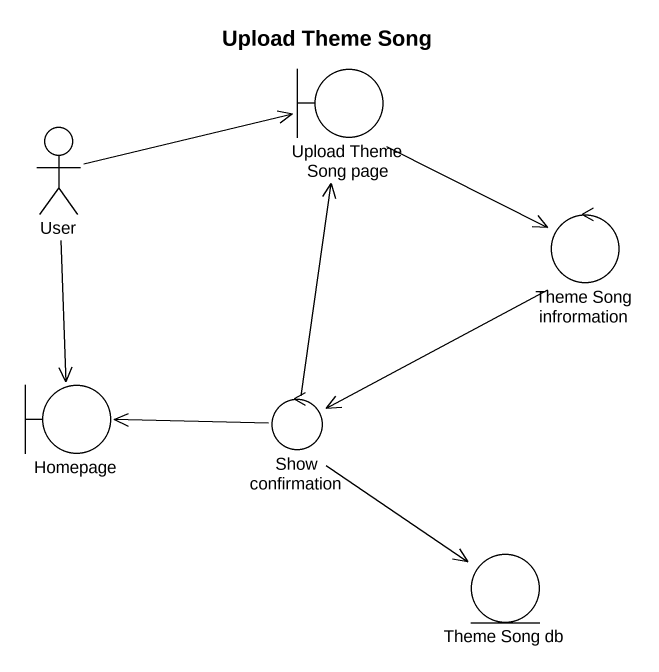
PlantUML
@startuml
title Upload Theme Song
actor User
boundary "Upload Theme Song page" as Upload_Theme_Song_page
control "Theme Song infrormation" as Theme_Song_infrormation
boundary Homepage
control "Show confirmation" as Show_confirmation
entity "Theme Song db" as Theme_Song_db
User -right-> Upload_Theme_Song_page
User --> Homepage
Upload_Theme_Song_page --> Theme_Song_infrormation
Theme_Song_infrormation --> Show_confirmation
Show_confirmation -up-> Upload_Theme_Song_page
Show_confirmation -left-> Homepage
Show_confirmation --> Theme_Song_db
@enduml
